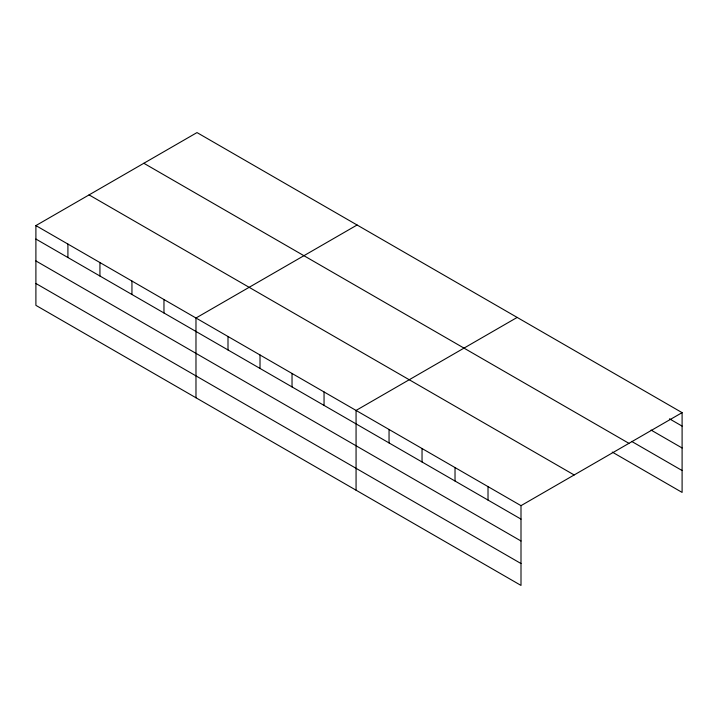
<?xml version="1.0" encoding="UTF-8"?>
<svg xmlns="http://www.w3.org/2000/svg" width="718" height="718" viewBox="0 0 718 718"><rect width="100%" height="100%" fill="white"/><g stroke="black" fill="none" stroke-linecap="round" stroke-linejoin="round"><path stroke-width="1.08" d="M35.9 225.587L520.999 505.66L520.999 585.421L35.9 305.356L35.9 225.587L197.001 132.579L682.1 412.644L682.1 492.413L612.248 452.08M357.088 225.003L195.978 318.011L195.978 397.772M517.166 317.419L356.065 410.436L356.065 490.197M520.999 505.66L682.1 412.644M669.49 418.827L682.1 426.106M651.055 430.064L682.1 447.987M631.652 441.399L682.1 470.532M143.842 163.273L628.932 443.338M89.068 194.892L574.158 474.966M35.9 239.049L520.999 519.114M35.9 260.93L520.999 540.995M35.9 283.475L520.999 563.54M488.016 486.616L488.016 500.069M455.024 467.571L455.024 481.024M422.04 448.526L422.04 461.979M389.048 429.481L389.048 442.934M324.051 391.947L324.051 405.41M292.029 373.468L292.029 386.921M260.015 354.979L260.015 368.442M228.001 336.5L228.001 349.953M163.964 299.523L163.964 312.985M131.95 281.043L131.95 294.506M99.937 262.555L99.937 276.017M67.914 244.075L67.914 257.529"/></g></svg>
